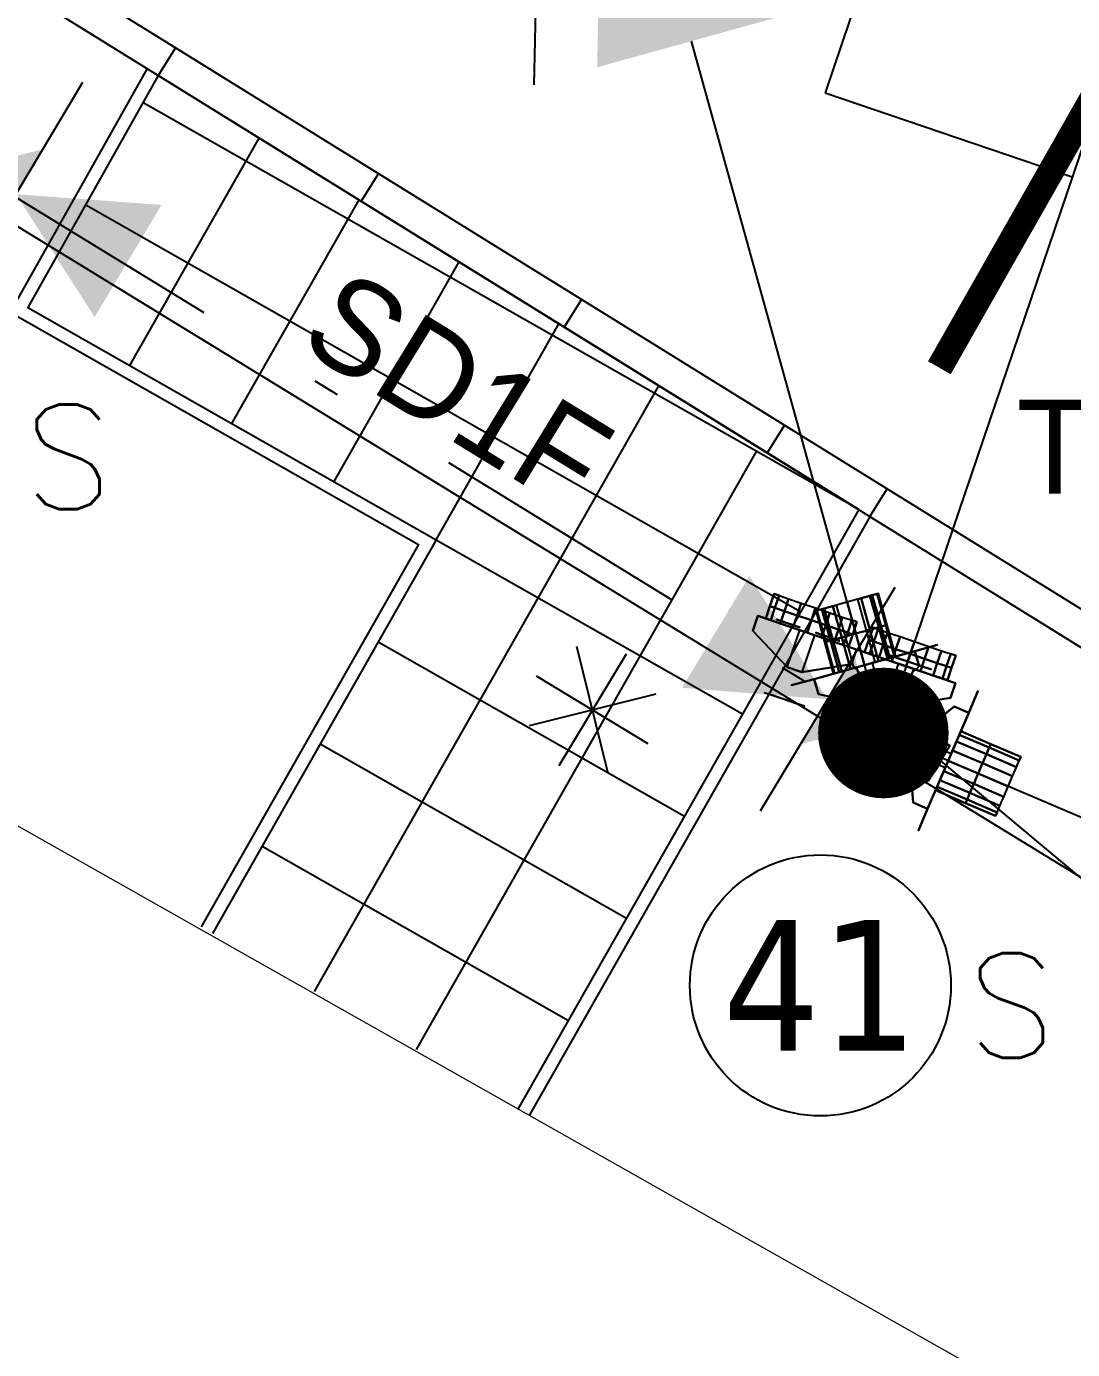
# Model space of a CAD drawing. Extents: x 421500 to 422711, y 436000 to 437000.
# Drawn here: x 422012.46 to 422016.47, y 436486.78 to 436491.85 of the extents above; entities that cross this region are included whole.
import ezdxf
from ezdxf.enums import TextEntityAlignment as Align

# ---------------------------------------------------------------- set-up
doc = ezdxf.new("R2010")
doc.units = 0
doc.linetypes.add('1055', pattern=[0.6, 0.1, -0.5])
doc.linetypes.add('XREF UTC_716709_AJB_1b$0$DASHDOT1', pattern=[2, 1, -0.5, 0, -0.5])
doc.layers.get('0').update_dxf_attribs({"color": 210})
doc.layers.add('716709-ExBase$0$LCCWalls', color=4, linetype='Continuous', lineweight=0)
for name, color, linetype in [('716709-ExBase$0$XC-LCCCarriageway', 251, 'Continuous'), ('LINES-STUDS', 7, 'Continuous'), ('Pr-Kerb', 2, 'Continuous'), ('Pr-KerbEdge', 8, 'Continuous'), ('Pr-Poles', 2, 'Continuous'), ('Pr-TactFlag', 251, 'Continuous'), ('Pr-Tactiles', 4, 'Continuous'), ('XREF UTC_716709_AJB_1b$0$BASE', 7, 'Continuous'), ('XREF UTC_716709_AJB_1b$0$DATA', 7, 'Continuous'), ('XREF UTC_716709_AJB_1b$0$du-UTCBOX', 42, 'Continuous'), ('XREF UTC_716709_AJB_1b$0$du-UTCDUCT-F1', 42, 'XREF UTC_716709_AJB_1b$0$DASHDOT1'), ('XREF UTC_716709_AJB_1b$0$du-UTCTEXT', 42, 'Continuous'), ('XREF UTC_716709_AJB_1b$0$NUMBERS', 7, 'Continuous'), ('XREF UTC_716709_AJB_1b$0$Pole-Type', 4, 'Continuous'), ('XREF UTC_716709_AJB_1b$0$SETOUT', 4, 'Continuous'), ('XREF UTC_716709_AJB_1b$0$Signals', 7, 'Continuous'), ('XREF UTC_716709_AJB_1b$0$SIGSnumbers', 7, 'Continuous'), ('XREF UTC_716709_AJB_1b$0$VIEW', 7, 'Continuous')]:
    doc.layers.add(name, color=color, linetype=linetype)
doc.styles.add('XREF UTC_716709_AJB_1b$0$KTS_TAHOMA', font='tahoma.ttf')
doc.styles.add('XREF UTC_716709_AJB_1b$0$Romans', font='romans.shx', dxfattribs={"width": 0.9})
doc.styles.add('XREF UTC_716709_AJB_1b$0$Standard', font='txt')

# ---------------------------------------------------------------- blocks, each defined once
blk = doc.blocks.new('pole')
blk.add_circle((0, 0), 0.05)
blk = doc.blocks.new('XREF UTC_716709_AJB_1b$0$pole')
at = {"const_width": 0.25}
blk.add_lwpolyline([(-0.125, 0, 1), (0.125, 0, 1)], format="xyb", close=True, dxfattribs=at)
at = {"layer": 'XREF UTC_716709_AJB_1b$0$SETOUT', "const_width": 0.125}
blk.add_lwpolyline([(-0.0625, 0, 1), (0.0625, 0, 1)], format="xyb", close=True, dxfattribs=at)
at = {"layer": 'XREF UTC_716709_AJB_1b$0$VIEW'}
blk.add_lwpolyline([(-0.025, 0.0433), (-0.05, 0), (-0.025, -0.0433), (0.025, -0.0433), (0.05, 0), (0.025, 0.0433)], close=True, dxfattribs=at)
at = {"layer": 'XREF UTC_716709_AJB_1b$0$DATA', "style": 'XREF UTC_716709_AJB_1b$0$Standard', "flags": 9}
for tag, p in [('HEIGHT', (0.5, 1)), ('TYPE', (0.5, 0.75)), ('NUM', (0.5, 0.5)), ('SITE', (0.5, 0.25)), ('IDENT', (0.5, 0))]:
    blk.add_attdef(tag, p, '', height=0.2, dxfattribs=at)
blk = doc.blocks.new('XREF UTC_716709_AJB_1b$0$HD001P')
at = {"linetype": 'Continuous'}
blk.add_line((0, 2.75), (0, 0), dxfattribs=at)
blk.add_solid([(0.375, 2.75), (-0.375, 2.75), (0, 4)], dxfattribs=at)
at = {"layer": 'XREF UTC_716709_AJB_1b$0$VIEW', "color": 1, "linetype": 'Continuous', "extrusion": (0, 1, 0), "const_width": 0.1}
blk.add_lwpolyline([(0.05, 2.94, 1), (-0.05, 2.94, 1)], format="xyb", close=True, dxfattribs=at)
at = {"layer": 'XREF UTC_716709_AJB_1b$0$VIEW', "color": 2, "linetype": 'Continuous', "extrusion": (0, 1, 0), "const_width": 0.1}
blk.add_lwpolyline([(0.05, 2.62, 1), (-0.05, 2.62, 1)], format="xyb", close=True, dxfattribs=at)
at = {"layer": 'XREF UTC_716709_AJB_1b$0$VIEW', "color": 3, "linetype": 'Continuous', "extrusion": (0, 1, 0), "const_width": 0.1}
blk.add_lwpolyline([(0.05, 2.3, 1), (-0.05, 2.3, 1)], format="xyb", close=True, dxfattribs=at)
at = {"layer": 'XREF UTC_716709_AJB_1b$0$VIEW', "color": 7, "linetype": 'Continuous'}
for points in [[(-0.2, 0.27, 2.1), (-0.29, 0.27, 2.1), (-0.29, 0.27, 3.2), (-0.2, 0.27, 3.2)], [(0.29, 0.27, 2.1), (0.2, 0.27, 2.1), (0.2, 0.27, 3.2), (0.29, 0.27, 3.2)]]:
    blk.add_3dface(points, dxfattribs=at)
at = {"layer": 'XREF UTC_716709_AJB_1b$0$VIEW', "linetype": 'Continuous'}
for points in [[(0.2, 0.27, 2.1), (-0.2, 0.27, 2.1), (-0.2, 0.27, 3.2), (0.2, 0.27, 3.2)], [(-0.2, 0.21, 2.1), (-0.2, 0.27, 2.1), (-0.2, 0.27, 3.2), (-0.2, 0.21, 3.2)], [(-0.03, 0.12, 2.1), (-0.03, 0.27, 2.1), (-0.2, 0.27, 2.1), (-0.2, 0.21, 2.1)], [(-0.03, 0.12, 3.2), (-0.03, 0.27, 3.2), (-0.2, 0.27, 3.2), (-0.2, 0.21, 3.2)], [(0.03, 0.27, 2.1), (0.03, 0.12, 2.1), (-0.03, 0.12, 2.1), (-0.03, 0.27, 2.1)], [(0.03, 0.27, 3.2), (0.03, 0.12, 3.2), (-0.03, 0.12, 3.2), (-0.03, 0.27, 3.2)], [(0.2, 0.21, 2.1), (0.2, 0.27, 2.1), (0.03, 0.27, 2.1), (0.03, 0.12, 2.1)], [(0.2, 0.21, 3.2), (0.2, 0.27, 3.2), (0.03, 0.27, 3.2), (0.03, 0.12, 3.2)], [(0.2, 0.21, 2.1), (0.2, 0.27, 2.1), (0.2, 0.27, 3.2), (0.2, 0.21, 3.2)], [(-0.2, 0.21, 2.1), (-0.03, 0.12, 2.1), (-0.03, 0.12, 3.2), (-0.2, 0.21, 3.2)], [(0.03, 0.12, 2.1), (0.2, 0.21, 2.1), (0.2, 0.21, 3.2), (0.03, 0.12, 3.2)], [(-0.03, 0.12, 2.1), (0.03, 0.12, 2.1), (0.03, 0.12, 3.2), (-0.03, 0.12, 3.2)]]:
    blk.add_3dface(points, dxfattribs=at)
at = {"layer": 'XREF UTC_716709_AJB_1b$0$DATA', "style": 'XREF UTC_716709_AJB_1b$0$Standard', "flags": 9}
for tag, p in [('SUPPORT', (0.75, 1.5)), ('BRACKETS', (0.75, 1.25)), ('HEIGHT', (0.75, 1)), ('CABLE', (0.75, 0.75)), ('PHASE', (0.75, 0.5)), ('TYPE', (0.75, 0.25)), ('NUM', (0.75, 0)), ('SITE', (0.75, -0.25)), ('IDENT', (0.75, -0.5))]:
    blk.add_attdef(tag, p, '', height=0.2, dxfattribs=at)
at = {"layer": 'XREF UTC_716709_AJB_1b$0$VIEW', "linetype": 'Continuous'}
mesh = blk.add_polymesh((13, 3), dxfattribs=at)
for k, corner in enumerate([(0.1083, 0.27, 2.8775), (0.1083, 0.395, 2.8775), (0.1083, 0.52, 2.8775), (0.1231, 0.27, 2.9183), (0.1231, 0.395, 2.9183), (0.1231, 0.52, 2.9183), (0.1231, 0.27, 2.9617), (0.1231, 0.395, 2.9617), (0.1231, 0.52, 2.9617), (0.1083, 0.27, 3.0025), (0.1083, 0.395, 3.0025), (0.1083, 0.52, 3.0025), (0.0803, 0.27, 3.0358), (0.0803, 0.395, 3.0358), (0.0803, 0.52, 3.0358), (0.0428, 0.27, 3.0575), (0.0428, 0.395, 3.0575), (0.0428, 0.52, 3.0575), (0, 0.27, 3.065), (0, 0.395, 3.065), (0, 0.52, 3.065), (-0.0428, 0.27, 3.0575), (-0.0428, 0.395, 3.0575), (-0.0428, 0.52, 3.0575), (-0.0803, 0.27, 3.0358), (-0.0803, 0.395, 3.0358), (-0.0803, 0.52, 3.0358), (-0.1083, 0.27, 3.0025), (-0.1083, 0.395, 3.0025), (-0.1083, 0.52, 3.0025), (-0.1231, 0.27, 2.9617), (-0.1231, 0.395, 2.9617), (-0.1231, 0.52, 2.9617), (-0.1231, 0.27, 2.9183), (-0.1231, 0.395, 2.9183), (-0.1231, 0.52, 2.9183), (-0.1083, 0.27, 2.8775), (-0.1083, 0.395, 2.8775), (-0.1083, 0.52, 2.8775)]):
    mesh.set_mesh_vertex(divmod(k, 3), corner)
mesh = blk.add_polymesh((13, 3), dxfattribs=at)
for k, corner in enumerate([(0.1083, 0.27, 2.5575), (0.1083, 0.395, 2.5575), (0.1083, 0.52, 2.5575), (0.1231, 0.27, 2.5983), (0.1231, 0.395, 2.5983), (0.1231, 0.52, 2.5983), (0.1231, 0.27, 2.6417), (0.1231, 0.395, 2.6417), (0.1231, 0.52, 2.6417), (0.1083, 0.27, 2.6825), (0.1083, 0.395, 2.6825), (0.1083, 0.52, 2.6825), (0.0803, 0.27, 2.7158), (0.0803, 0.395, 2.7158), (0.0803, 0.52, 2.7158), (0.0428, 0.27, 2.7375), (0.0428, 0.395, 2.7375), (0.0428, 0.52, 2.7375), (0, 0.27, 2.745), (0, 0.395, 2.745), (0, 0.52, 2.745), (-0.0428, 0.27, 2.7375), (-0.0428, 0.395, 2.7375), (-0.0428, 0.52, 2.7375), (-0.0803, 0.27, 2.7158), (-0.0803, 0.395, 2.7158), (-0.0803, 0.52, 2.7158), (-0.1083, 0.27, 2.6825), (-0.1083, 0.395, 2.6825), (-0.1083, 0.52, 2.6825), (-0.1231, 0.27, 2.6417), (-0.1231, 0.395, 2.6417), (-0.1231, 0.52, 2.6417), (-0.1231, 0.27, 2.5983), (-0.1231, 0.395, 2.5983), (-0.1231, 0.52, 2.5983), (-0.1083, 0.27, 2.5575), (-0.1083, 0.395, 2.5575), (-0.1083, 0.52, 2.5575)]):
    mesh.set_mesh_vertex(divmod(k, 3), corner)
mesh = blk.add_polymesh((13, 3), dxfattribs=at)
for k, corner in enumerate([(0.1083, 0.27, 2.2375), (0.1083, 0.395, 2.2375), (0.1083, 0.52, 2.2375), (0.1231, 0.27, 2.2783), (0.1231, 0.395, 2.2783), (0.1231, 0.52, 2.2783), (0.1231, 0.27, 2.3217), (0.1231, 0.395, 2.3217), (0.1231, 0.52, 2.3217), (0.1083, 0.27, 2.3625), (0.1083, 0.395, 2.3625), (0.1083, 0.52, 2.3625), (0.0803, 0.27, 2.3958), (0.0803, 0.395, 2.3958), (0.0803, 0.52, 2.3958), (0.0428, 0.27, 2.4175), (0.0428, 0.395, 2.4175), (0.0428, 0.52, 2.4175), (0, 0.27, 2.425), (0, 0.395, 2.425), (0, 0.52, 2.425), (-0.0428, 0.27, 2.4175), (-0.0428, 0.395, 2.4175), (-0.0428, 0.52, 2.4175), (-0.0803, 0.27, 2.3958), (-0.0803, 0.395, 2.3958), (-0.0803, 0.52, 2.3958), (-0.1083, 0.27, 2.3625), (-0.1083, 0.395, 2.3625), (-0.1083, 0.52, 2.3625), (-0.1231, 0.27, 2.3217), (-0.1231, 0.395, 2.3217), (-0.1231, 0.52, 2.3217), (-0.1231, 0.27, 2.2783), (-0.1231, 0.395, 2.2783), (-0.1231, 0.52, 2.2783), (-0.1083, 0.27, 2.2375), (-0.1083, 0.395, 2.2375), (-0.1083, 0.52, 2.2375)]):
    mesh.set_mesh_vertex(divmod(k, 3), corner)
blk = doc.blocks.new('XREF UTC_716709_AJB_1b$0$HD001S')
at = {"linetype": 'Continuous'}
for p, q in [((-0.625, 2.75), (-0.25, 4)), ((0.625, 2.75), (0.25, 4))]:
    blk.add_line(p, q, dxfattribs=at)
blk.add_line((0, 0), (0, 2.75))
blk.add_solid([(0.375, 2.75), (-0.375, 2.75), (0, 4)], dxfattribs=at)
at = {"layer": 'XREF UTC_716709_AJB_1b$0$VIEW', "color": 1, "linetype": 'Continuous', "extrusion": (0, 1, 0), "const_width": 0.1}
blk.add_lwpolyline([(0.05, 2.94, 1), (-0.05, 2.94, 1)], format="xyb", close=True, dxfattribs=at)
at = {"layer": 'XREF UTC_716709_AJB_1b$0$VIEW', "color": 2, "linetype": 'Continuous', "extrusion": (0, 1, 0), "const_width": 0.1}
blk.add_lwpolyline([(0.05, 2.62, 1), (-0.05, 2.62, 1)], format="xyb", close=True, dxfattribs=at)
at = {"layer": 'XREF UTC_716709_AJB_1b$0$VIEW', "color": 3, "linetype": 'Continuous', "extrusion": (0, 1, 0), "const_width": 0.1}
blk.add_lwpolyline([(0.05, 2.3, 1), (-0.05, 2.3, 1)], format="xyb", close=True, dxfattribs=at)
at = {"layer": 'XREF UTC_716709_AJB_1b$0$VIEW', "color": 7, "linetype": 'Continuous'}
for points in [[(-0.2, 0.27, 2.1), (-0.29, 0.27, 2.1), (-0.29, 0.27, 3.2), (-0.2, 0.27, 3.2)], [(0.29, 0.27, 2.1), (0.2, 0.27, 2.1), (0.2, 0.27, 3.2), (0.29, 0.27, 3.2)]]:
    blk.add_3dface(points, dxfattribs=at)
at = {"layer": 'XREF UTC_716709_AJB_1b$0$VIEW', "linetype": 'Continuous'}
for points in [[(0.2, 0.27, 2.1), (-0.2, 0.27, 2.1), (-0.2, 0.27, 3.2), (0.2, 0.27, 3.2)], [(-0.2, 0.21, 2.1), (-0.2, 0.27, 2.1), (-0.2, 0.27, 3.2), (-0.2, 0.21, 3.2)], [(-0.03, 0.12, 2.1), (-0.03, 0.27, 2.1), (-0.2, 0.27, 2.1), (-0.2, 0.21, 2.1)], [(-0.03, 0.12, 3.2), (-0.03, 0.27, 3.2), (-0.2, 0.27, 3.2), (-0.2, 0.21, 3.2)], [(0.03, 0.27, 2.1), (0.03, 0.12, 2.1), (-0.03, 0.12, 2.1), (-0.03, 0.27, 2.1)], [(0.03, 0.27, 3.2), (0.03, 0.12, 3.2), (-0.03, 0.12, 3.2), (-0.03, 0.27, 3.2)], [(0.2, 0.21, 2.1), (0.2, 0.27, 2.1), (0.03, 0.27, 2.1), (0.03, 0.12, 2.1)], [(0.2, 0.21, 3.2), (0.2, 0.27, 3.2), (0.03, 0.27, 3.2), (0.03, 0.12, 3.2)], [(0.2, 0.21, 2.1), (0.2, 0.27, 2.1), (0.2, 0.27, 3.2), (0.2, 0.21, 3.2)], [(-0.2, 0.21, 2.1), (-0.03, 0.12, 2.1), (-0.03, 0.12, 3.2), (-0.2, 0.21, 3.2)], [(0.03, 0.12, 2.1), (0.2, 0.21, 2.1), (0.2, 0.21, 3.2), (0.03, 0.12, 3.2)], [(-0.03, 0.12, 2.1), (0.03, 0.12, 2.1), (0.03, 0.12, 3.2), (-0.03, 0.12, 3.2)]]:
    blk.add_3dface(points, dxfattribs=at)
at = {"layer": 'XREF UTC_716709_AJB_1b$0$DATA', "style": 'XREF UTC_716709_AJB_1b$0$Standard', "flags": 9}
for tag, p in [('SUPPORT', (1, 1.5)), ('BRACKETS', (1, 1.25)), ('HEIGHT', (1, 1)), ('CABLE', (1, 0.75)), ('PHASE', (1, 0.5)), ('TYPE', (1, 0.25)), ('NUM', (1, 0)), ('SITE', (1, -0.25)), ('IDENT', (1, -0.5))]:
    blk.add_attdef(tag, p, '', height=0.2, dxfattribs=at)
at = {"layer": 'XREF UTC_716709_AJB_1b$0$VIEW', "linetype": 'Continuous'}
mesh = blk.add_polymesh((13, 3), dxfattribs=at)
for k, corner in enumerate([(0.0428, 0.27, 2.8225), (0.0428, 0.395, 2.8225), (0.0428, 0.52, 2.8225), (0.0909, 0.27, 2.8542), (0.0909, 0.395, 2.8542), (0.0909, 0.52, 2.8542), (0.1197, 0.27, 2.9041), (0.1197, 0.395, 2.9041), (0.1197, 0.52, 2.9041), (0.1231, 0.27, 2.9617), (0.1231, 0.395, 2.9617), (0.1231, 0.52, 2.9617), (0.1003, 0.27, 3.0146), (0.1003, 0.395, 3.0146), (0.1003, 0.52, 3.0146), (0.0561, 0.27, 3.0517), (0.0561, 0.395, 3.0517), (0.0561, 0.52, 3.0517), (0, 0.27, 3.065), (0, 0.395, 3.065), (0, 0.52, 3.065), (-0.0561, 0.27, 3.0517), (-0.0561, 0.395, 3.0517), (-0.0561, 0.52, 3.0517), (-0.1003, 0.27, 3.0146), (-0.1003, 0.395, 3.0146), (-0.1003, 0.52, 3.0146), (-0.1231, 0.27, 2.9617), (-0.1231, 0.395, 2.9617), (-0.1231, 0.52, 2.9617), (-0.1197, 0.27, 2.9041), (-0.1197, 0.395, 2.9041), (-0.1197, 0.52, 2.9041), (-0.0909, 0.27, 2.8542), (-0.0909, 0.395, 2.8542), (-0.0909, 0.52, 2.8542), (-0.0428, 0.27, 2.8225), (-0.0428, 0.395, 2.8225), (-0.0428, 0.52, 2.8225)]):
    mesh.set_mesh_vertex(divmod(k, 3), corner)
mesh = blk.add_polymesh((13, 3), dxfattribs=at)
for k, corner in enumerate([(0.0428, 0.27, 2.5025), (0.0428, 0.395, 2.5025), (0.0428, 0.52, 2.5025), (0.0909, 0.27, 2.5342), (0.0909, 0.395, 2.5342), (0.0909, 0.52, 2.5342), (0.1197, 0.27, 2.5841), (0.1197, 0.395, 2.5841), (0.1197, 0.52, 2.5841), (0.1231, 0.27, 2.6417), (0.1231, 0.395, 2.6417), (0.1231, 0.52, 2.6417), (0.1003, 0.27, 2.6946), (0.1003, 0.395, 2.6946), (0.1003, 0.52, 2.6946), (0.0561, 0.27, 2.7317), (0.0561, 0.395, 2.7317), (0.0561, 0.52, 2.7317), (0, 0.27, 2.745), (0, 0.395, 2.745), (0, 0.52, 2.745), (-0.0561, 0.27, 2.7317), (-0.0561, 0.395, 2.7317), (-0.0561, 0.52, 2.7317), (-0.1003, 0.27, 2.6946), (-0.1003, 0.395, 2.6946), (-0.1003, 0.52, 2.6946), (-0.1231, 0.27, 2.6417), (-0.1231, 0.395, 2.6417), (-0.1231, 0.52, 2.6417), (-0.1197, 0.27, 2.5841), (-0.1197, 0.395, 2.5841), (-0.1197, 0.52, 2.5841), (-0.0909, 0.27, 2.5342), (-0.0909, 0.395, 2.5342), (-0.0909, 0.52, 2.5342), (-0.0428, 0.27, 2.5025), (-0.0428, 0.395, 2.5025), (-0.0428, 0.52, 2.5025)]):
    mesh.set_mesh_vertex(divmod(k, 3), corner)
mesh = blk.add_polymesh((13, 3), dxfattribs=at)
for k, corner in enumerate([(0.0428, 0.27, 2.1825), (0.0428, 0.395, 2.1825), (0.0428, 0.52, 2.1825), (0.0909, 0.27, 2.2142), (0.0909, 0.395, 2.2142), (0.0909, 0.52, 2.2142), (0.1197, 0.27, 2.2641), (0.1197, 0.395, 2.2641), (0.1197, 0.52, 2.2641), (0.1231, 0.27, 2.3217), (0.1231, 0.395, 2.3217), (0.1231, 0.52, 2.3217), (0.1003, 0.27, 2.3746), (0.1003, 0.395, 2.3746), (0.1003, 0.52, 2.3746), (0.0561, 0.27, 2.4117), (0.0561, 0.395, 2.4117), (0.0561, 0.52, 2.4117), (0, 0.27, 2.425), (0, 0.395, 2.425), (0, 0.52, 2.425), (-0.0561, 0.27, 2.4117), (-0.0561, 0.395, 2.4117), (-0.0561, 0.52, 2.4117), (-0.1003, 0.27, 2.3746), (-0.1003, 0.395, 2.3746), (-0.1003, 0.52, 2.3746), (-0.1231, 0.27, 2.3217), (-0.1231, 0.395, 2.3217), (-0.1231, 0.52, 2.3217), (-0.1197, 0.27, 2.2641), (-0.1197, 0.395, 2.2641), (-0.1197, 0.52, 2.2641), (-0.0909, 0.27, 2.2142), (-0.0909, 0.395, 2.2142), (-0.0909, 0.52, 2.2142), (-0.0428, 0.27, 2.1825), (-0.0428, 0.395, 2.1825), (-0.0428, 0.52, 2.1825)]):
    mesh.set_mesh_vertex(divmod(k, 3), corner)
blk = doc.blocks.new('XREF UTC_716709_AJB_1b$0$HD080A')
blk.add_line((0.5, 0.25), (-0.5, 0.25))
blk.add_solid([(0, 0.25), (0.25, 0.75), (-0.25, 0.75)])
at = {"layer": 'XREF UTC_716709_AJB_1b$0$VIEW'}
blk.add_solid([(0, 0.05, 1), (0.2, 0.25, 1), (-0.2, 0.25, 1)], dxfattribs=at)
at = {"layer": 'XREF UTC_716709_AJB_1b$0$BASE', "style": 'XREF UTC_716709_AJB_1b$0$Standard', "flags": 3}
blk.add_attdef('SIG', (0, 0), '', height=0.2, rotation=270, dxfattribs=at)
at = {"layer": 'XREF UTC_716709_AJB_1b$0$DATA', "style": 'XREF UTC_716709_AJB_1b$0$Standard', "flags": 9}
for tag, p in [('SUPPORT', (1, 1.25)), ('FEATURES', (1, 1)), ('HEIGHT', (1, 0.75)), ('CABLE', (1, 0.5)), ('PHASE', (1, 0.25)), ('TYPE', (1, 0)), ('NUM', (1, -0.25)), ('SITE', (1, -0.5)), ('IDENT', (1, -0.75))]:
    blk.add_attdef(tag, p, '', height=0.2, dxfattribs=at)
blk = doc.blocks.new('XREF UTC_716709_AJB_1b$0$tactknob')
at = {"linetype": 'Continuous'}
for p, q in [((-0.5, 0.75), (-0.5, 1.25)), ((-0.3232, 0.8232), (-0.6768, 1.1768)), ((-0.6768, 0.8232), (-0.3232, 1.1768)), ((-0.25, 1), (-0.75, 1))]:
    blk.add_line(p, q, dxfattribs=at)
blk = doc.blocks.new('*X75')
at = {"color": 0, "linetype": 'Continuous'}
for p, q in [((74.3847, 59.105), (74.4217, 59.105)), ((74.3847, 59.1), (74.4217, 59.1)), ((74.3847, 59.095), (74.4217, 59.095)), ((74.385, 59.0933), (74.385, 59.106)), ((74.3883, 59.09), (74.4182, 59.09)), ((74.39, 59.0883), (74.39, 59.1085)), ((74.393, 59.11), (74.4134, 59.11)), ((74.395, 59.0833), (74.395, 59.111)), ((74.4, 58.9613), (74.4, 59.112)), ((74.405, 58.9653), (74.405, 59.112)), ((74.41, 59.0818), (74.41, 59.1117)), ((74.415, 59.0868), (74.415, 59.1092)), ((74.42, 59.0918), (74.42, 59.1067)), ((74.3484, 59.04), (74.3707, 59.04)), ((74.35, 59.045), (74.4564, 59.045)), ((74.35, 59.0039), (74.35, 59.0449)), ((74.3517, 59.05), (74.4547, 59.05)), ((74.3534, 59.055), (74.4531, 59.055)), ((74.355, 59.06), (74.4514, 59.06)), ((74.355, 58.9964), (74.355, 59.0599)), ((74.3567, 59.065), (74.4497, 59.065)), ((74.3584, 59.07), (74.4481, 59.07)), ((74.36, 59.075), (74.4464, 59.075)), ((74.36, 58.9889), (74.36, 59.0749)), ((74.365, 59.0258), (74.365, 59.0759)), ((74.37, 59.0383), (74.37, 59.0767)), ((74.3724, 59.04), (74.434, 59.04)), ((74.375, 58.8914), (74.375, 59.0775)), ((74.38, 58.9054), (74.38, 59.0784)), ((74.385, 58.9193), (74.385, 59.0792)), ((74.3897, 59.08), (74.4167, 59.08)), ((74.39, 58.9333), (74.39, 59.08)), ((74.3933, 59.085), (74.4132, 59.085)), ((74.395, 58.9473), (74.395, 59.0809)), ((74.41, 58.9513), (74.41, 59.0811)), ((74.415, 58.9373), (74.415, 59.0803)), ((74.42, 58.9234), (74.42, 59.0795)), ((74.425, 58.9094), (74.425, 59.0786)), ((74.43, 58.8954), (74.43, 59.0778)), ((74.435, 59.0419), (74.435, 59.077)), ((74.4357, 59.04), (74.4581, 59.04)), ((74.44, 59.0294), (74.44, 59.0761)), ((74.445, 59.0169), (74.445, 59.0753)), ((74.45, 58.9942), (74.45, 59.0642)), ((74.455, 59.0017), (74.455, 59.0492)), ((74.3416, 59.025), (74.3647, 59.025)), ((74.3416, 59.02), (74.3627, 59.02)), ((74.3437, 59.03), (74.3667, 59.03)), ((74.3439, 59.015), (74.3607, 59.015)), ((74.345, 59.0127), (74.345, 59.0326)), ((74.3462, 59.035), (74.3687, 59.035)), ((74.3464, 59.01), (74.3609, 59.01)), ((74.3493, 59.005), (74.3622, 59.005)), ((74.3526, 59), (74.3634, 59)), ((74.3559, 58.995), (74.3647, 58.995)), ((74.3593, 58.99), (74.3659, 58.99)), ((74.3601, 58.985), (74.365, 58.985)), ((74.365, 58.9851), (74.365, 58.9937)), ((74.3724, 59.035), (74.434, 59.035)), ((74.3724, 59.03), (74.434, 59.03)), ((74.3724, 59.025), (74.434, 59.025)), ((74.3724, 59.02), (74.434, 59.02)), ((74.3724, 59.015), (74.434, 59.015)), ((74.3724, 59.01), (74.434, 59.01)), ((74.3724, 59.005), (74.434, 59.005)), ((74.3724, 59), (74.434, 59)), ((74.3724, 58.995), (74.434, 58.995)), ((74.3724, 58.99), (74.434, 58.99)), ((74.3724, 58.985), (74.434, 58.985)), ((74.4377, 59.035), (74.4602, 59.035)), ((74.4397, 59.03), (74.4627, 59.03)), ((74.4405, 58.99), (74.4472, 58.99)), ((74.4415, 58.985), (74.4464, 58.985)), ((74.4417, 59.025), (74.4649, 59.025)), ((74.4418, 58.995), (74.4505, 58.995)), ((74.443, 59), (74.4538, 59)), ((74.4437, 59.02), (74.4649, 59.02)), ((74.4443, 59.005), (74.4572, 59.005)), ((74.445, 58.9744), (74.445, 59.008)), ((74.4455, 59.01), (74.4601, 59.01)), ((74.4457, 59.015), (74.4626, 59.015)), ((74.46, 59.0099), (74.46, 59.0355)), ((74.3601, 58.98), (74.3633, 58.98)), ((74.3601, 58.975), (74.3616, 58.975)), ((74.3629, 58.935), (74.3906, 58.935)), ((74.3639, 58.94), (74.3924, 58.94)), ((74.3649, 58.945), (74.3942, 58.945)), ((74.365, 58.8841), (74.365, 58.9457)), ((74.3659, 58.95), (74.396, 58.95)), ((74.3669, 58.955), (74.3977, 58.955)), ((74.3679, 58.96), (74.3995, 58.96)), ((74.3689, 58.965), (74.4013, 58.965)), ((74.3699, 58.97), (74.4031, 58.97)), ((74.37, 58.8841), (74.37, 58.9707)), ((74.3709, 58.975), (74.4356, 58.975)), ((74.3719, 58.98), (74.4346, 58.98)), ((74.4033, 58.97), (74.4366, 58.97)), ((74.4051, 58.965), (74.4376, 58.965)), ((74.4069, 58.96), (74.4386, 58.96)), ((74.4087, 58.955), (74.4396, 58.955)), ((74.4105, 58.95), (74.4406, 58.95)), ((74.4123, 58.945), (74.4416, 58.945)), ((74.4141, 58.94), (74.4426, 58.94)), ((74.4158, 58.935), (74.4436, 58.935)), ((74.435, 58.8841), (74.435, 58.9779)), ((74.44, 58.8841), (74.44, 58.9529)), ((74.4431, 58.98), (74.4464, 58.98)), ((74.4448, 58.975), (74.4464, 58.975)), ((74.3434, 58.885), (74.3727, 58.885)), ((74.345, 58.8841), (74.345, 58.8858)), ((74.35, 58.8841), (74.35, 58.8883)), ((74.3534, 58.89), (74.3745, 58.89)), ((74.3549, 58.895), (74.3763, 58.895)), ((74.355, 58.8841), (74.355, 58.8957)), ((74.3559, 58.9), (74.3781, 58.9)), ((74.3569, 58.905), (74.3799, 58.905)), ((74.3579, 58.91), (74.3817, 58.91)), ((74.3589, 58.915), (74.3834, 58.915)), ((74.3599, 58.92), (74.3852, 58.92)), ((74.36, 58.8841), (74.36, 58.9207)), ((74.3609, 58.925), (74.387, 58.925)), ((74.3619, 58.93), (74.3888, 58.93)), ((74.4176, 58.93), (74.4446, 58.93)), ((74.4194, 58.925), (74.4456, 58.925)), ((74.4212, 58.92), (74.4466, 58.92)), ((74.423, 58.915), (74.4476, 58.915)), ((74.4248, 58.91), (74.4486, 58.91)), ((74.4266, 58.905), (74.4496, 58.905)), ((74.4283, 58.9), (74.4506, 58.9)), ((74.4301, 58.895), (74.4516, 58.895)), ((74.4319, 58.89), (74.453, 58.89)), ((74.4337, 58.885), (74.463, 58.885)), ((74.445, 58.8841), (74.445, 58.9279)), ((74.45, 58.8841), (74.45, 58.9029)), ((74.455, 58.8841), (74.455, 58.889)), ((74.46, 58.8841), (74.46, 58.8865))]:
    blk.add_line(p, q, dxfattribs=at)
blk = doc.blocks.new('*X76')
at = {"color": 0, "linetype": 'Continuous'}
for p, q in [((74.7798, 59.105), (74.8212, 59.105)), ((74.78, 59.1042), (74.78, 59.1087)), ((74.7804, 59.11), (74.8211, 59.11)), ((74.7811, 59.1), (74.821, 59.1)), ((74.7818, 59.115), (74.818, 59.115)), ((74.7823, 59.095), (74.8204, 59.095)), ((74.7841, 59.09), (74.8198, 59.09)), ((74.785, 59.0878), (74.785, 59.1159)), ((74.79, 58.96), (74.79, 59.1168)), ((74.795, 58.966), (74.795, 59.1174)), ((74.8, 58.9695), (74.8, 59.1176)), ((74.805, 58.9651), (74.805, 59.1179)), ((74.81, 58.9607), (74.81, 59.1179)), ((74.815, 59.086), (74.815, 59.1179)), ((74.82, 59.0914), (74.82, 59.1118)), ((74.73, 58.9971), (74.73, 59.0367)), ((74.7325, 59.04), (74.7605, 59.04)), ((74.735, 58.9972), (74.735, 59.0434)), ((74.7362, 59.045), (74.8609, 59.045)), ((74.74, 59.05), (74.8576, 59.05)), ((74.74, 59.0022), (74.74, 59.05)), ((74.745, 59.0274), (74.745, 59.0535)), ((74.7472, 59.055), (74.8527, 59.055)), ((74.75, 59.0335), (74.75, 59.0569)), ((74.7547, 59.06), (74.8477, 59.06)), ((74.755, 59.0385), (74.755, 59.0602)), ((74.76, 59.04), (74.76, 59.0625)), ((74.765, 59.0403), (74.765, 59.0645)), ((74.7662, 59.065), (74.8434, 59.065)), ((74.77, 59.0407), (74.77, 59.0665)), ((74.775, 59.041), (74.775, 59.0685)), ((74.7762, 59.04), (74.8643, 59.04)), ((74.7787, 59.07), (74.8394, 59.07)), ((74.78, 58.948), (74.78, 59.0705)), ((74.785, 58.954), (74.785, 59.074)), ((74.7859, 59.075), (74.8274, 59.075)), ((74.7862, 59.085), (74.8119, 59.085)), ((74.7874, 59.08), (74.8123, 59.08)), ((74.815, 58.9564), (74.815, 59.0768)), ((74.82, 58.952), (74.82, 59.0769)), ((74.825, 59.0168), (74.825, 59.0756)), ((74.83, 59.0344), (74.83, 59.0743)), ((74.835, 59.0312), (74.835, 59.073)), ((74.84, 59.0279), (74.84, 59.0692)), ((74.845, 59.0246), (74.845, 59.0631)), ((74.85, 59.0214), (74.85, 59.0577)), ((74.855, 59.0181), (74.855, 59.0527)), ((74.86, 59.0149), (74.86, 59.0464)), ((74.865, 59.0127), (74.865, 59.0389)), ((74.7243, 59.025), (74.7442, 59.025)), ((74.7243, 59.02), (74.7425, 59.02)), ((74.7243, 59.015), (74.7409, 59.015)), ((74.7243, 59.01), (74.7402, 59.01)), ((74.725, 59.03), (74.7465, 59.03)), ((74.725, 59.0063), (74.725, 59.03)), ((74.7257, 59.005), (74.7402, 59.005)), ((74.7282, 59), (74.7378, 59)), ((74.7287, 59.035), (74.7515, 59.035)), ((74.7701, 58.985), (74.8291, 58.985)), ((74.7726, 58.99), (74.825, 58.99)), ((74.773, 58.995), (74.8209, 58.995)), ((74.7733, 59), (74.8209, 59)), ((74.7737, 59.005), (74.8221, 59.005)), ((74.7741, 59.01), (74.8234, 59.01)), ((74.7744, 59.015), (74.8246, 59.015)), ((74.7748, 59.02), (74.8258, 59.02)), ((74.775, 58.942), (74.775, 59.0231)), ((74.7751, 59.025), (74.827, 59.025)), ((74.7755, 59.03), (74.8282, 59.03)), ((74.7758, 59.035), (74.8676, 59.035)), ((74.825, 58.9476), (74.825, 58.99)), ((74.8368, 59.03), (74.8724, 59.03)), ((74.8445, 59.025), (74.8774, 59.025)), ((74.8521, 59.02), (74.8936, 59.02)), ((74.8598, 59.015), (74.9068, 59.015)), ((74.87, 59.0119), (74.87, 59.0324)), ((74.875, 59.0111), (74.875, 59.0274)), ((74.88, 59.0103), (74.88, 59.0234)), ((74.8817, 59.01), (74.9056, 59.01)), ((74.885, 59.0095), (74.885, 59.0222)), ((74.89, 59.009), (74.89, 59.0209)), ((74.895, 59.0086), (74.895, 59.0197)), ((74.9, 59.0082), (74.9, 59.0184)), ((74.905, 59.0096), (74.905, 59.0159)), ((74.91, 59.0127), (74.91, 59.0134)), ((74.7375, 58.935), (74.7692, 58.935)), ((74.74, 58.9037), (74.74, 58.9389)), ((74.7407, 58.94), (74.7733, 58.94)), ((74.744, 58.945), (74.7775, 58.945)), ((74.745, 58.903), (74.745, 58.9465)), ((74.7473, 58.95), (74.7817, 58.95)), ((74.75, 58.912), (74.75, 58.9542)), ((74.7505, 58.955), (74.7858, 58.955)), ((74.7538, 58.96), (74.79, 58.96)), ((74.755, 58.918), (74.755, 58.9618)), ((74.7571, 58.965), (74.7942, 58.965)), ((74.76, 58.924), (74.76, 58.9695)), ((74.7603, 58.97), (74.7984, 58.97)), ((74.7636, 58.975), (74.8372, 58.975)), ((74.765, 58.93), (74.765, 58.9771)), ((74.7669, 58.98), (74.8331, 58.98)), ((74.77, 58.936), (74.77, 58.9848)), ((74.7994, 58.97), (74.8412, 58.97)), ((74.8051, 58.965), (74.8453, 58.965)), ((74.8108, 58.96), (74.8493, 58.96)), ((74.8166, 58.955), (74.8534, 58.955)), ((74.8223, 58.95), (74.8575, 58.95)), ((74.828, 58.945), (74.8615, 58.945)), ((74.83, 58.9433), (74.83, 58.9838)), ((74.8337, 58.94), (74.8656, 58.94)), ((74.835, 58.9389), (74.835, 58.9777)), ((74.8394, 58.935), (74.8696, 58.935)), ((74.84, 58.9345), (74.84, 58.9715)), ((74.845, 58.9297), (74.845, 58.9654)), ((74.85, 58.9247), (74.85, 58.9592)), ((74.855, 58.9197), (74.855, 58.953)), ((74.86, 58.9147), (74.86, 58.9469)), ((74.865, 58.9097), (74.865, 58.9407)), ((74.87, 58.9047), (74.87, 58.9346)), ((74.72, 58.9065), (74.72, 58.9083)), ((74.7211, 58.91), (74.7483, 58.91)), ((74.7244, 58.915), (74.7525, 58.915)), ((74.725, 58.9058), (74.725, 58.916)), ((74.7276, 58.92), (74.7567, 58.92)), ((74.73, 58.9051), (74.73, 58.9236)), ((74.7307, 58.905), (74.7489, 58.905)), ((74.7309, 58.925), (74.7608, 58.925)), ((74.7342, 58.93), (74.765, 58.93)), ((74.735, 58.9044), (74.735, 58.9313)), ((74.75, 58.9023), (74.75, 58.9045)), ((74.755, 58.9015), (74.755, 58.902)), ((74.8447, 58.93), (74.8737, 58.93)), ((74.8497, 58.925), (74.8778, 58.925)), ((74.8547, 58.92), (74.8818, 58.92)), ((74.8597, 58.915), (74.8961, 58.915)), ((74.8647, 58.91), (74.8877, 58.91)), ((74.8697, 58.905), (74.8794, 58.905)), ((74.875, 58.9024), (74.875, 58.9284)), ((74.88, 58.9054), (74.88, 58.9222)), ((74.885, 58.9084), (74.885, 58.9173)), ((74.89, 58.9114), (74.89, 58.9173)), ((74.895, 58.9144), (74.895, 58.9173))]:
    blk.add_line(p, q, dxfattribs=at)
blk = doc.blocks.new('XREF UTC_716709_AJB_1b$0$HD093A')
at = {"linetype": 'Continuous'}
for p, q in [((-1, 4.25), (-1, 2.25)), ((0, 3.25), (0, 0.25)), ((-1, 2.25), (0, 2.25))]:
    blk.add_line(p, q, dxfattribs=at)
at = {"layer": 'XREF UTC_716709_AJB_1b$0$VIEW', "color": 3, "linetype": 'Continuous', "extrusion": (0, -1, 0)}
for points in [[(-0.4817, 2.4364), (-0.4614, 2.525), (-0.4412, 2.525)], [(-0.465, 2.5022), (-0.4133, 2.4288), (-0.3197, 2.4288), (-0.3602, 2.5022), (-0.4666, 2.5022)], [(-0.3665, 2.5123), (-0.3386, 2.5123)], [(-0.3602, 2.5022), (-0.3526, 2.5123)]]:
    blk.add_lwpolyline(points, dxfattribs=at)
at = {"layer": 'XREF UTC_716709_AJB_1b$0$VIEW', "color": 3, "extrusion": (0, -1, 0)}
blk.add_lwpolyline([(0.0102, 2.5169), (0.0275, 2.5123), (0.0367, 2.501), (0.0474, 2.4903), (0.058, 2.4744), (0.0687, 2.4637), (0.09, 2.4584), (0.1006, 2.4531), (0.0924, 2.448), (0.0762, 2.4493), (0.0527, 2.4531), (0.0194, 2.4748), (0.01, 2.4362), (0.074, 2.3573), (0.09, 2.3573), (0.0633, 2.3414), (0.0314, 2.3733), (-0.0112, 2.4105), (-0.0644, 2.3467), (-0.0538, 2.3414), (-0.0911, 2.3467), (-0.0375, 2.4287), (-0.0337, 2.4811), (-0.0538, 2.4797), (-0.0644, 2.4691), (-0.0698, 2.4531), (-0.0698, 2.4425), (-0.0751, 2.4371), (-0.0804, 2.4371), (-0.0857, 2.4478), (-0.0857, 2.4691), (-0.0698, 2.4903), (-0.0538, 2.501), (-0.0272, 2.5116), (-0.0237, 2.5154), (-0.0225, 2.5204), (-0.0237, 2.5248), (-0.0272, 2.5329), (-0.0306, 2.5466), (-0.0281, 2.5554), (-0.0175, 2.5572), (-0.0056, 2.5579), (0.0063, 2.5579), (0.0112, 2.5497), (0.0112, 2.5423), (0.0094, 2.526), (0.0019, 2.526), (0.0025, 2.5167), (0.0101, 2.517)], close=True, dxfattribs=at)
at = {"layer": 'XREF UTC_716709_AJB_1b$0$VIEW', "color": 1, "extrusion": (0, -1, 0)}
blk.add_lwpolyline([(0.0032, 2.942), (-0.0029, 2.942), (-0.0153, 2.9359), (-0.0153, 2.9297), (-0.0153, 2.9235), (-0.0029, 2.9112), (-0.0399, 2.9051), (-0.0461, 2.8866), (-0.0523, 2.8681), (-0.0584, 2.8558), (-0.0584, 2.8496), (-0.0523, 2.8373), (-0.0399, 2.8188), (-0.0399, 2.8003), (-0.0338, 2.8188), (-0.0399, 2.8434), (-0.0276, 2.8743), (-0.0276, 2.8311), (-0.0276, 2.8126), (-0.0461, 2.7202), (-0.0584, 2.7141), (-0.0276, 2.7141), (0.0032, 2.8003), (0.034, 2.7141), (0.0649, 2.7141), (0.0525, 2.7202), (0.034, 2.8126), (0.034, 2.8311), (0.034, 2.8743), (0.0464, 2.8434), (0.0402, 2.8188), (0.0464, 2.8003), (0.0464, 2.8188), (0.0587, 2.8373), (0.0649, 2.8496), (0.0649, 2.8558), (0.0587, 2.8681), (0.0525, 2.8866), (0.0464, 2.9051), (0.0094, 2.9112), (0.0217, 2.9235), (0.0217, 2.9297), (0.0217, 2.9359), (0.0094, 2.942)], close=True, dxfattribs=at)
at = {"layer": 'XREF UTC_716709_AJB_1b$0$VIEW', "color": 3, "linetype": 'Continuous', "extrusion": (0, -1, 0)}
for centre, radius in [((-0.4791, 2.4288, -0.28), 0.048), ((-0.4791, 2.4288, -0.28), 0.043), ((-0.3197, 2.4288, -0.28), 0.048), ((-0.3197, 2.4288, -0.28), 0.043)]:
    blk.add_circle(centre, radius, dxfattribs=at)
at = {"layer": 'XREF UTC_716709_AJB_1b$0$VIEW', "linetype": 'Continuous'}
for points in [[(-0.6, 0.21, 2.25), (-0.6, 0.27, 2.25), (-0.6, 0.27, 2.7), (-0.6, 0.21, 2.7)], [(-0.2, 0.27, 2.25), (-0.6, 0.27, 2.25), (-0.6, 0.27, 2.7), (-0.2, 0.27, 2.7)], [(-0.43, 0.12, 2.25), (-0.43, 0.27, 2.25), (-0.6, 0.27, 2.25), (-0.6, 0.21, 2.25)], [(-0.43, 0.12, 2.7), (-0.43, 0.27, 2.7), (-0.6, 0.27, 2.7), (-0.6, 0.21, 2.7)], [(-0.37, 0.27, 2.25), (-0.37, 0.12, 2.25), (-0.43, 0.12, 2.25), (-0.43, 0.27, 2.25)], [(-0.37, 0.27, 2.7), (-0.37, 0.12, 2.7), (-0.43, 0.12, 2.7), (-0.43, 0.27, 2.7)], [(-0.2, 0.21, 2.25), (-0.2, 0.27, 2.25), (-0.37, 0.27, 2.25), (-0.37, 0.12, 2.25)], [(-0.2, 0.21, 2.7), (-0.2, 0.27, 2.7), (-0.37, 0.27, 2.7), (-0.37, 0.12, 2.7)], [(0.2, 0.27, 2.25), (-0.2, 0.27, 2.25), (-0.2, 0.27, 3.05), (0.2, 0.27, 3.05)], [(-0.2, 0.21, 2.25), (-0.2, 0.27, 2.25), (-0.2, 0.27, 3.05), (-0.2, 0.21, 3.05)], [(-0.03, 0.12, 2.25), (-0.03, 0.27, 2.25), (-0.2, 0.27, 2.25), (-0.2, 0.21, 2.25)], [(-0.03, 0.12, 3.05), (-0.03, 0.27, 3.05), (-0.2, 0.27, 3.05), (-0.2, 0.21, 3.05)], [(-0.2, 0.21, 2.25), (-0.2, 0.27, 2.25), (-0.2, 0.27, 2.7), (-0.2, 0.21, 2.7)], [(0.03, 0.27, 2.25), (0.03, 0.12, 2.25), (-0.03, 0.12, 2.25), (-0.03, 0.27, 2.25)], [(0.03, 0.27, 3.05), (0.03, 0.12, 3.05), (-0.03, 0.12, 3.05), (-0.03, 0.27, 3.05)], [(0.2, 0.21, 2.25), (0.2, 0.27, 2.25), (0.03, 0.27, 2.25), (0.03, 0.12, 2.25)], [(0.2, 0.21, 3.05), (0.2, 0.27, 3.05), (0.03, 0.27, 3.05), (0.03, 0.12, 3.05)], [(0.2, 0.21, 2.25), (0.2, 0.27, 2.25), (0.2, 0.27, 3.05), (0.2, 0.21, 3.05)], [(-0.6, 0.21, 2.25), (-0.43, 0.12, 2.25), (-0.43, 0.12, 2.7), (-0.6, 0.21, 2.7)], [(-0.37, 0.12, 2.25), (-0.2, 0.21, 2.25), (-0.2, 0.21, 2.7), (-0.37, 0.12, 2.7)], [(-0.2, 0.21, 2.25), (-0.03, 0.12, 2.25), (-0.03, 0.12, 3.05), (-0.2, 0.21, 3.05)], [(0.03, 0.12, 2.25), (0.2, 0.21, 2.25), (0.2, 0.21, 3.05), (0.03, 0.12, 3.05)], [(-0.43, 0.12, 2.25), (-0.37, 0.12, 2.25), (-0.37, 0.12, 2.7), (-0.43, 0.12, 2.7)], [(-0.03, 0.12, 2.25), (0.03, 0.12, 2.25), (0.03, 0.12, 3.05), (-0.03, 0.12, 3.05)]]:
    blk.add_3dface(points, dxfattribs=at)
at = {"layer": 'XREF UTC_716709_AJB_1b$0$VIEW', "color": 3, "linetype": 'Continuous', "extrusion": (0, -1, 0)}
blk.add_blockref('*X76', (-74.81, -56.56, -0.29), dxfattribs=at)
at = {"layer": 'XREF UTC_716709_AJB_1b$0$VIEW', "color": 1, "linetype": 'Continuous', "extrusion": (0, -1, 0)}
blk.add_blockref('*X75', (-74.4, -56.17, -0.29), dxfattribs=at)
at = {"layer": 'XREF UTC_716709_AJB_1b$0$DATA', "style": 'XREF UTC_716709_AJB_1b$0$Standard', "flags": 9}
for tag, p in [('SUPPORT', (0.75, 1.75)), ('BRACKETS', (0.75, 1.5)), ('HEIGHT', (0.75, 1.25)), ('CABLE', (0.75, 1)), ('PHASE', (0.75, 0.75)), ('TYPE', (0.75, 0.5)), ('NUM', (0.75, 0.25)), ('SITE', (0.75, 0)), ('IDENT', (0.75, -0.25))]:
    blk.add_attdef(tag, p, '', height=0.2, dxfattribs=at)
at = {"layer": 'XREF UTC_716709_AJB_1b$0$VIEW', "linetype": 'Continuous'}
mesh = blk.add_polymesh((13, 3), dxfattribs=at)
for k, corner in enumerate([(-0.2528, 0.37, 2.365), (-0.2528, 0.32, 2.365), (-0.2528, 0.27, 2.365), (-0.2326, 0.37, 2.4205), (-0.2326, 0.32, 2.4205), (-0.2326, 0.27, 2.4205), (-0.2326, 0.37, 2.4795), (-0.2326, 0.32, 2.4795), (-0.2326, 0.27, 2.4795), (-0.2528, 0.37, 2.535), (-0.2528, 0.32, 2.535), (-0.2528, 0.27, 2.535), (-0.2907, 0.37, 2.5802), (-0.2907, 0.32, 2.5802), (-0.2907, 0.27, 2.5802), (-0.3419, 0.37, 2.6097), (-0.3419, 0.32, 2.6097), (-0.3419, 0.27, 2.6097), (-0.4, 0.37, 2.62), (-0.4, 0.32, 2.62), (-0.4, 0.27, 2.62), (-0.4581, 0.37, 2.6097), (-0.4581, 0.32, 2.6097), (-0.4581, 0.27, 2.6097), (-0.5093, 0.37, 2.5802), (-0.5093, 0.32, 2.5802), (-0.5093, 0.27, 2.5802), (-0.5472, 0.37, 2.535), (-0.5472, 0.32, 2.535), (-0.5472, 0.27, 2.535), (-0.5674, 0.37, 2.4795), (-0.5674, 0.32, 2.4795), (-0.5674, 0.27, 2.4795), (-0.5674, 0.37, 2.4205), (-0.5674, 0.32, 2.4205), (-0.5674, 0.27, 2.4205), (-0.5472, 0.37, 2.365), (-0.5472, 0.32, 2.365), (-0.5472, 0.27, 2.365)]):
    mesh.set_mesh_vertex(divmod(k, 3), corner)
mesh = blk.add_polymesh((13, 3), dxfattribs=at)
for k, corner in enumerate([(0.1472, 0.37, 2.365), (0.1472, 0.32, 2.365), (0.1472, 0.27, 2.365), (0.1674, 0.37, 2.4205), (0.1674, 0.32, 2.4205), (0.1674, 0.27, 2.4205), (0.1674, 0.37, 2.4795), (0.1674, 0.32, 2.4795), (0.1674, 0.27, 2.4795), (0.1472, 0.37, 2.535), (0.1472, 0.32, 2.535), (0.1472, 0.27, 2.535), (0.1093, 0.37, 2.5802), (0.1093, 0.32, 2.5802), (0.1093, 0.27, 2.5802), (0.0581, 0.37, 2.6097), (0.0581, 0.32, 2.6097), (0.0581, 0.27, 2.6097), (0, 0.37, 2.62), (0, 0.32, 2.62), (0, 0.27, 2.62), (-0.0581, 0.37, 2.6097), (-0.0581, 0.32, 2.6097), (-0.0581, 0.27, 2.6097), (-0.1093, 0.37, 2.5802), (-0.1093, 0.32, 2.5802), (-0.1093, 0.27, 2.5802), (-0.1472, 0.37, 2.535), (-0.1472, 0.32, 2.535), (-0.1472, 0.27, 2.535), (-0.1674, 0.37, 2.4795), (-0.1674, 0.32, 2.4795), (-0.1674, 0.27, 2.4795), (-0.1674, 0.37, 2.4205), (-0.1674, 0.32, 2.4205), (-0.1674, 0.27, 2.4205), (-0.1472, 0.37, 2.365), (-0.1472, 0.32, 2.365), (-0.1472, 0.27, 2.365)]):
    mesh.set_mesh_vertex(divmod(k, 3), corner)
mesh = blk.add_polymesh((13, 3), dxfattribs=at)
for k, corner in enumerate([(0.1472, 0.37, 2.735), (0.1472, 0.32, 2.735), (0.1472, 0.27, 2.735), (0.1674, 0.37, 2.7905), (0.1674, 0.32, 2.7905), (0.1674, 0.27, 2.7905), (0.1674, 0.37, 2.8495), (0.1674, 0.32, 2.8495), (0.1674, 0.27, 2.8495), (0.1472, 0.37, 2.905), (0.1472, 0.32, 2.905), (0.1472, 0.27, 2.905), (0.1093, 0.37, 2.9502), (0.1093, 0.32, 2.9502), (0.1093, 0.27, 2.9502), (0.0581, 0.37, 2.9797), (0.0581, 0.32, 2.9797), (0.0581, 0.27, 2.9797), (0, 0.37, 2.99), (0, 0.32, 2.99), (0, 0.27, 2.99), (-0.0581, 0.37, 2.9797), (-0.0581, 0.32, 2.9797), (-0.0581, 0.27, 2.9797), (-0.1093, 0.37, 2.9502), (-0.1093, 0.32, 2.9502), (-0.1093, 0.27, 2.9502), (-0.1472, 0.37, 2.905), (-0.1472, 0.32, 2.905), (-0.1472, 0.27, 2.905), (-0.1674, 0.37, 2.8495), (-0.1674, 0.32, 2.8495), (-0.1674, 0.27, 2.8495), (-0.1674, 0.37, 2.7905), (-0.1674, 0.32, 2.7905), (-0.1674, 0.27, 2.7905), (-0.1472, 0.37, 2.735), (-0.1472, 0.32, 2.735), (-0.1472, 0.27, 2.735)]):
    mesh.set_mesh_vertex(divmod(k, 3), corner)
blk = doc.blocks.new('XREF UTC_716709_AJB_1b$0$tprt')
for p, q in [((0.1, 0.08), (-0.24, 0.08)), ((-0.24, -0.08), (-0.24, 0.08)), ((-0.24, 0.08), (-0.049, -0.0099)), ((0.0236, 0.0441), (0.1, 0.08)), ((0.1, -0.08), (0.1, 0.08)), ((-0.24, -0.08), (-0.049, 0.0099)), ((0.0236, -0.0441), (0.1, -0.08)), ((-0.07, -0.08), (-0.24, -0.08)), ((0.1, -0.08), (-0.07, -0.08))]:
    blk.add_line(p, q)
blk.add_circle((0, 0), 0.05)
blk = doc.blocks.new('XREF UTC_716709_AJB_1b$0$poleno')
at = {"layer": 'XREF UTC_716709_AJB_1b$0$NUMBERS'}
blk.add_circle((0, 0), 1, dxfattribs=at)
at = {"layer": 'XREF UTC_716709_AJB_1b$0$NUMBERS', "style": 'XREF UTC_716709_AJB_1b$0$KTS_TAHOMA'}
blk.add_attdef('NUMBER', text='', height=1, dxfattribs=at).set_placement((0, 0), align=Align.MIDDLE)

msp = doc.modelspace()

# ---------------------------------------------------------------- linework, layer by layer
at = {"layer": '716709-ExBase$0$LCCWalls', "flags": 128}
msp.add_lwpolyline([(422018.3905, 436485.4159), (422011.3296, 436489.4093), (422010.4752, 436489.7991), (422002.2708, 436494.3359)], dxfattribs=at)
msp.add_lwpolyline([(422018.3905, 436485.4159), (422011.3296, 436489.4093), (422010.4752, 436489.7991), (422002.2708, 436494.3359)], dxfattribs=at)
at = {"layer": '716709-ExBase$0$XC-LCCCarriageway', "flags": 128}
msp.add_lwpolyline([(422019.9582, 436484.4751), (422020.2015, 436485.2614), (422020.0706, 436486.074), (422019.3218, 436486.9412), (422018.6627, 436487.299), (422017.6112, 436487.9127), (422012.0592, 436491.309), (422008.4284, 436493.6437), (422005.7992, 436495.4185), (422004.6416, 436496.2636), (422003.9659, 436496.5454), (422003.2339, 436496.5363), (422002.1622, 436495.8376), (422001.3603, 436494.6645)], dxfattribs=at)
msp.add_lwpolyline([(422019.9582, 436484.4751), (422020.2015, 436485.2614), (422020.0706, 436486.074), (422019.3218, 436486.9412), (422018.6627, 436487.299), (422017.6112, 436487.9127), (422012.0592, 436491.309), (422008.4284, 436493.6437), (422005.7992, 436495.4185), (422004.6416, 436496.2636), (422003.9659, 436496.5454), (422003.2339, 436496.5363), (422002.1622, 436495.8376), (422001.3603, 436494.6645)], dxfattribs=at)
at = {"layer": 'LINES-STUDS', "linetype": '1055', "const_width": 0.1, "flags": 128}
msp.add_lwpolyline([(422015.9612, 436490.5424), (422020.3382, 436498.2402)], dxfattribs=at)
at = {"layer": 'Pr-Kerb', "flags": 128}
msp.add_lwpolyline([(422019.4987, 436483.6917), (422019.7685, 436484.1518, 0.407102), (422018.761, 436488.2196), (422005.8815, 436496.2009, 0.401136), (422001.8247, 436495.3438), (422001.3603, 436494.6645), (422001.1935, 436494.4138), (422001.1657, 436494.372)], format="xyb", dxfattribs=at)
at = {"layer": 'Pr-KerbEdge'}
for p, q in [((422013.0345, 436491.7682), (422012.9687, 436491.662)), ((422013.8123, 436491.2863), (422013.7465, 436491.18)), ((422013.8123, 436491.2863), (422013.7465, 436491.18)), ((422014.5901, 436490.8043), (422014.5242, 436490.698)), ((422015.3678, 436490.3223), (422015.302, 436490.2161)), ((422015.6947, 436489.9727), (422015.7606, 436490.0789))]:
    msp.add_line(p, q, dxfattribs=at)
at = {"layer": 'Pr-KerbEdge', "flags": 128}
msp.add_lwpolyline([(422019.3909, 436483.755), (422019.6607, 436484.2151, 0.407102), (422018.6952, 436488.1133), (422005.8157, 436496.0946, 0.401136), (422001.9278, 436495.2732), (422001.4639, 436494.5946), (422001.2975, 436494.3445), (422001.2697, 436494.3027)], format="xyb", dxfattribs=at)
for points in [[(422012.9262, 436491.6883), (422012.4011, 436490.7548), (422013.9656, 436489.8652), (422013.133, 436488.401)], [(422015.6956, 436489.9743), (422014.3901, 436487.6783)]]:
    msp.add_lwpolyline(points, dxfattribs=at)
at = {"layer": 'Pr-KerbEdge'}
msp.add_arc((422086.9238, 436454.9562), 118.125, 133.732121, 133.732121, dxfattribs=at)
at = {"layer": 'Pr-TactFlag'}
for p, q in [((422015.6522, 436489.999), (422012.9139, 436491.5561)), ((422012.8602, 436490.5513), (422013.3555, 436491.4223)), ((422015.4298, 436489.6079), (422012.6915, 436491.1649)), ((422013.2514, 436490.3288), (422013.7383, 436491.1851)), ((422013.6426, 436490.1064), (422014.1211, 436490.9479)), ((422014.0338, 436489.884), (422014.5038, 436490.7107)), ((422013.5677, 436488.1538), (422014.8866, 436490.4735)), ((422013.9588, 436487.9314), (422015.261, 436490.2215)), ((422014.0338, 436489.884), (422015.2073, 436489.2167)), ((422013.8113, 436489.4928), (422014.9849, 436488.8255)), ((422013.5889, 436489.1016), (422014.7625, 436488.4343)), ((422013.3665, 436488.7104), (422014.54, 436488.0431))]:
    msp.add_line(p, q, dxfattribs=at)
at = {"layer": 'Pr-Tactiles', "flags": 128}
for points in [[(422015.6522, 436489.999), (422012.9687, 436491.662), (422012.469, 436490.7737), (422014.0338, 436489.884), (422013.1765, 436488.3762)], [(422015.6522, 436489.999), (422014.3466, 436487.703)]]:
    msp.add_lwpolyline(points, dxfattribs=at)
at = {"layer": 'XREF UTC_716709_AJB_1b$0$du-UTCDUCT-F1', "flags": 128}
for points in [[(422012.2907, 436491.2771), (422015.6698, 436489.2042)], [(422015.9659, 436489.0369), (422018.3799, 436487.0158)]]:
    msp.add_lwpolyline(points, dxfattribs=at)

# ---------------------------------------------------------------- block references
at = {"layer": 'Pr-Poles'}
msp.add_blockref('pole', (422015.7546, 436489.1512), dxfattribs=at)
at = {"layer": 'XREF UTC_716709_AJB_1b$0$du-UTCBOX', "color": 11, "rotation": 148.8630056440195}
msp.add_blockref('XREF UTC_716709_AJB_1b$0$tprt', (422015.7546, 436489.1512), dxfattribs=at)
at = {"layer": 'XREF UTC_716709_AJB_1b$0$Signals'}
for name, p, rotation in [('XREF UTC_716709_AJB_1b$0$HD001P', (422012.209, 436491.3353), 32.32261125098311), ('XREF UTC_716709_AJB_1b$0$HD093A', (422015.7467, 436489.1436), 341.2426875611481), ('XREF UTC_716709_AJB_1b$0$HD001S', (422015.7467, 436489.1436), 15.50537600080177), ('XREF UTC_716709_AJB_1b$0$HD080A', (422012.209, 436491.3353), 239.2034684463386), ('XREF UTC_716709_AJB_1b$0$HD080A', (422015.7467, 436489.1436), 58.91914148226296), ('XREF UTC_716709_AJB_1b$0$tactknob', (422015.7467, 436489.1436), 58.91914148226302), ('XREF UTC_716709_AJB_1b$0$HD001P', (422015.7467, 436489.1436), 246.8355162555993)]:
    msp.add_blockref(name, p, dxfattribs=dict(at, rotation=rotation))
msp.add_blockref('XREF UTC_716709_AJB_1b$0$pole', (422015.7467, 436489.1436), dxfattribs=at)
at = {"layer": 'XREF UTC_716709_AJB_1b$0$SIGSnumbers', "xscale": 0.5, "yscale": 0.5, "zscale": 0.6}
msp.add_blockref('XREF UTC_716709_AJB_1b$0$poleno', (422015.5054, 436488.1769), dxfattribs=at).add_auto_attribs({'NUMBER': '41'})

# ---------------------------------------------------------------- texts
at = {"layer": 'XREF UTC_716709_AJB_1b$0$du-UTCTEXT', "style": 'XREF UTC_716709_AJB_1b$0$Standard'}
msp.add_text('SD1F', height=0.36, rotation=328.4734, dxfattribs=at).set_placement((422013.4981, 436490.6271))
msp.add_text('TPRT/11', height=0.36, dxfattribs=at).set_placement((422016.2561, 436490.0606))
at = {"layer": 'XREF UTC_716709_AJB_1b$0$Pole-Type', "style": 'XREF UTC_716709_AJB_1b$0$Romans'}
for p in [(422012.4521, 436490.0015), (422016.0658, 436487.9)]:
    msp.add_text('S', height=0.4, dxfattribs=at).set_placement(p)

doc.saveas('drawing.dxf')
